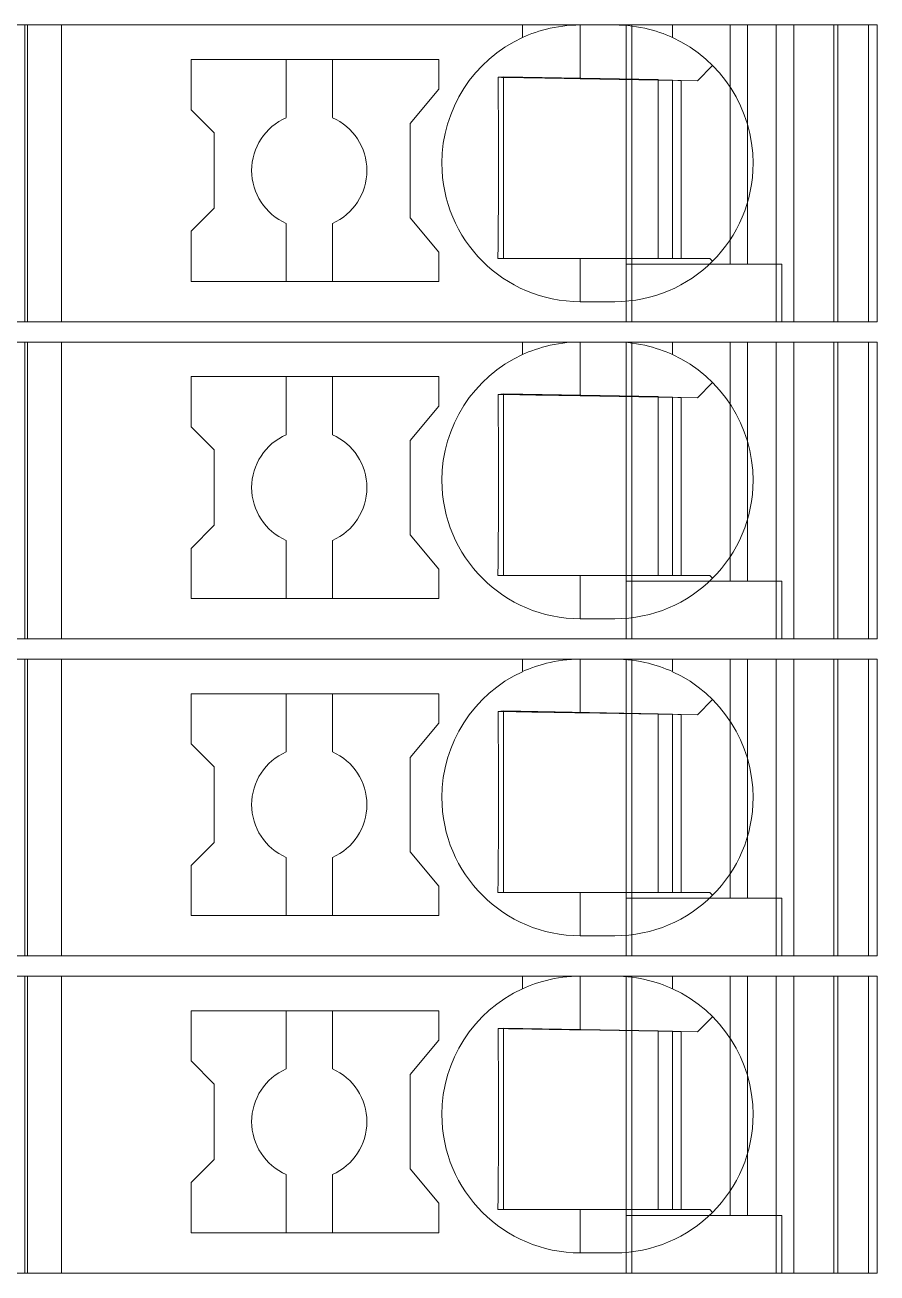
# Model space of a CAD drawing. Header units: millimetres. Extents: x 0 to 1680, y 0 to 1188.
# Drawn here: x 927.37 to 942.15, y 285.35 to 307 of the extents above; entities that cross this region are included whole.
import ezdxf
from ezdxf.enums import TextEntityAlignment as Align

# ---------------------------------------------------------------- set-up
doc = ezdxf.new("R2010")
doc.units = ezdxf.units.MM
for name, color, linetype, lineweight in [('EPLAN309', 5, 'Continuous', 5), ('EPLAN493', 5, 'Continuous', 5), ('MAIN-1', 7, 'Continuous', 5), ('MAIN-2', 7, 'Continuous', 5)]:
    doc.layers.add(name, color=color, linetype=linetype, lineweight=lineweight)
doc.styles.add('Tahoma', font='')
doc.styles.get('Tahoma').set_extended_font_data('Tahoma')

# ---------------------------------------------------------------- blocks, each defined once
blk = doc.blocks.new('EPLSYM_LibrarySPECIAL_Symbol12_Variant0_Placement8_18')
at = {"layer": 'EPLAN309', "lineweight": 13, "ltscale": 16}
blk.add_lwpolyline([(0, -5.15), (68.15, -5.15), (68.15, 0), (0, 0)], close=True, dxfattribs=at)
at = {"layer": 'EPLAN493', "color": 5, "style": 'Tahoma'}
blk.add_attdef('17_20450', text='', height=2.3478, dxfattribs=at).set_placement((0, -21.83478), align=Align.MIDDLE_RIGHT)
blk = doc.blocks.new('EPLSYM_LibrarySPECIAL_Symbol12_Variant0_Placement8_19')
at = {"layer": 'EPLAN309', "lineweight": 13, "ltscale": 16}
blk.add_lwpolyline([(0, -5.15), (68.15, -5.15), (68.15, 0), (0, 0)], close=True, dxfattribs=at)
at = {"layer": 'EPLAN493', "color": 5, "style": 'Tahoma'}
blk.add_attdef('17_20450', text='', height=2.3478, dxfattribs=at).set_placement((0, -21.83478), align=Align.MIDDLE_RIGHT)
blk = doc.blocks.new('EPLSYM_LibrarySPECIAL_Symbol12_Variant0_Placement8_20')
at = {"layer": 'EPLAN309', "lineweight": 13, "ltscale": 16}
blk.add_lwpolyline([(0, -5.15), (68.15, -5.15), (68.15, 0), (0, 0)], close=True, dxfattribs=at)
at = {"layer": 'EPLAN493', "color": 5, "style": 'Tahoma'}
blk.add_attdef('17_20450', text='', height=2.3478, dxfattribs=at).set_placement((0, -21.83478), align=Align.MIDDLE_RIGHT)
blk = doc.blocks.new('EPLSYM_LibrarySPECIAL_Symbol12_Variant0_Placement8_21')
at = {"layer": 'EPLAN309', "lineweight": 13, "ltscale": 16}
blk.add_lwpolyline([(0, -5.15), (68.15, -5.15), (68.15, 0), (0, 0)], close=True, dxfattribs=at)
at = {"layer": 'EPLAN493', "color": 5, "style": 'Tahoma'}
blk.add_attdef('17_20450', text='', height=2.3478, dxfattribs=at).set_placement((0, -21.83478), align=Align.MIDDLE_RIGHT)

msp = doc.modelspace()

# ---------------------------------------------------------------- linework, layer by layer
at = {"layer": 'MAIN-1'}
for p, q in [((928, 307), (927.367, 307)), ((927.367, 301.85), (927.367, 307)), ((928, 307), (936, 307)), ((928, 301.85), (928, 307)), ((936, 307), (937, 307)), ((936, 306.782), (936, 307)), ((936.923, 306.999), (936.847, 306.995)), ((937, 307), (936.923, 306.999)), ((937, 306.068), (937, 307)), ((937, 307), (937.6, 307)), ((937.6, 307), (937.677, 306.999)), ((938.6, 307), (937.6, 307)), ((937.677, 306.999), (937.753, 306.995)), ((938.6, 307), (942, 307)), ((938.6, 306.782), (938.6, 307)), ((942, 301.85), (942, 307)), ((936.052, 306.805), (936, 306.782)), ((936.106, 306.827), (936.052, 306.805)), ((936.163, 306.849), (936.106, 306.827)), ((936.222, 306.87), (936.163, 306.849)), ((936.283, 306.89), (936.222, 306.87)), ((936.347, 306.909), (936.283, 306.89)), ((936.413, 306.927), (936.347, 306.909)), ((936.481, 306.943), (936.413, 306.927)), ((936.551, 306.958), (936.481, 306.943)), ((936.622, 306.97), (936.551, 306.958)), ((936.696, 306.981), (936.622, 306.97)), ((936.771, 306.989), (936.696, 306.981)), ((936.847, 306.995), (936.771, 306.989)), ((937.753, 306.995), (937.829, 306.989)), ((937.829, 306.989), (937.904, 306.981)), ((937.904, 306.981), (937.978, 306.97)), ((937.978, 306.97), (938.049, 306.958)), ((938.049, 306.958), (938.119, 306.943)), ((938.119, 306.943), (938.187, 306.927)), ((938.187, 306.927), (938.253, 306.909)), ((938.253, 306.909), (938.317, 306.89)), ((938.317, 306.89), (938.378, 306.87)), ((938.378, 306.87), (938.437, 306.849)), ((938.437, 306.849), (938.494, 306.827)), ((938.494, 306.827), (938.548, 306.805)), ((938.548, 306.805), (938.6, 306.782)), ((930.25, 306.4), (930.25, 305.529)), ((930.25, 306.4), (934.55, 306.4)), ((931.9, 306.4), (931.9, 305.392)), ((932.7, 305.392), (932.7, 306.4)), ((934.55, 305.889), (934.55, 306.4)), ((939.033, 306.033), (939.297, 306.297)), ((935.574, 306.092), (935.574, 306.022)), ((935.635, 306.091), (935.574, 306.092)), ((935.574, 306.022), (935.575, 305.95)), ((935.575, 305.95), (935.576, 305.877)), ((935.696, 306.09), (935.635, 306.091)), ((935.671, 306.091), (935.671, 302.95)), ((935.759, 306.089), (935.696, 306.09)), ((935.822, 306.088), (935.759, 306.089)), ((935.887, 306.087), (935.822, 306.088)), ((935.953, 306.086), (935.887, 306.087)), ((936.021, 306.085), (935.953, 306.086)), ((936.09, 306.084), (936.021, 306.085)), ((936.16, 306.082), (936.09, 306.084)), ((936.233, 306.081), (936.16, 306.082)), ((936.307, 306.08), (936.233, 306.081)), ((936.385, 306.079), (936.307, 306.08)), ((936.464, 306.077), (936.385, 306.079)), ((936.547, 306.076), (936.464, 306.077)), ((936.632, 306.075), (936.547, 306.076)), ((936.72, 306.073), (936.632, 306.075)), ((936.812, 306.071), (936.72, 306.073)), ((936.905, 306.07), (936.812, 306.071)), ((937, 306.068), (936.905, 306.07)), ((937, 306.068), (939.033, 306.033)), ((938.35, 306.045), (938.35, 302.95)), ((938.6, 302.95), (938.6, 306.04)), ((938.75, 306.038), (938.75, 302.95)), ((934.05, 305.293), (934.55, 305.889)), ((935.576, 305.877), (935.577, 305.803)), ((935.577, 305.803), (935.577, 305.727)), ((935.577, 305.727), (935.578, 305.649)), ((930.65, 305.129), (930.25, 305.529)), ((935.578, 305.649), (935.579, 305.57)), ((935.579, 305.57), (935.58, 305.488)), ((935.58, 305.488), (935.58, 305.404)), ((934.05, 305.293), (934.05, 303.657)), ((935.58, 305.404), (935.581, 305.317)), ((935.581, 305.317), (935.581, 305.226)), ((930.65, 305.129), (930.65, 303.821)), ((935.581, 305.226), (935.582, 305.132)), ((935.582, 305.132), (935.582, 305.034)), ((935.582, 305.034), (935.583, 304.931)), ((935.583, 304.931), (935.583, 304.824)), ((935.583, 304.824), (935.583, 304.713)), ((935.583, 304.713), (935.583, 304.6)), ((935.583, 304.6), (935.583, 304.479)), ((935.583, 304.479), (935.583, 304.361)), ((935.583, 304.247), (935.582, 304.138)), ((935.583, 304.361), (935.583, 304.247)), ((935.582, 304.034), (935.581, 303.934)), ((935.582, 304.138), (935.582, 304.034)), ((930.65, 303.821), (930.25, 303.421)), ((935.581, 303.839), (935.58, 303.748)), ((935.581, 303.934), (935.581, 303.839)), ((931.9, 303.558), (931.9, 302.55)), ((932.7, 303.558), (932.7, 302.55)), ((934.05, 303.657), (934.55, 303.061)), ((935.579, 303.659), (935.578, 303.573)), ((935.578, 303.573), (935.578, 303.49)), ((935.58, 303.748), (935.579, 303.659)), ((930.25, 303.421), (930.25, 302.55)), ((935.576, 303.329), (935.575, 303.25)), ((935.577, 303.408), (935.576, 303.329)), ((935.578, 303.49), (935.577, 303.408)), ((935.575, 303.25), (935.574, 303.174)), ((935.574, 303.174), (935.574, 303.098)), ((934.55, 302.55), (934.55, 303.061)), ((935.573, 303.024), (935.572, 302.95)), ((935.572, 302.95), (935.633, 302.95)), ((935.574, 303.098), (935.573, 303.024)), ((935.633, 302.95), (935.695, 302.95)), ((935.695, 302.95), (935.759, 302.95)), ((935.759, 302.95), (935.823, 302.95)), ((935.823, 302.95), (935.889, 302.95)), ((935.889, 302.95), (935.955, 302.95)), ((935.955, 302.95), (936.024, 302.95)), ((936.024, 302.95), (936.093, 302.95)), ((936.093, 302.95), (936.165, 302.95)), ((936.165, 302.95), (936.239, 302.95)), ((936.239, 302.95), (936.314, 302.95)), ((936.314, 302.95), (936.392, 302.95)), ((936.392, 302.95), (936.472, 302.95)), ((936.472, 302.95), (936.555, 302.95)), ((936.555, 302.95), (936.64, 302.95)), ((936.64, 302.95), (936.727, 302.95)), ((936.727, 302.95), (936.817, 302.95)), ((936.817, 302.95), (936.908, 302.95)), ((936.908, 302.95), (937, 302.95)), ((937, 302.95), (937, 302.2)), ((937, 302.95), (939.25, 302.95)), ((939.297, 302.903), (939.25, 302.95)), ((934.55, 302.55), (930.25, 302.55)), ((937.6, 302.2), (937, 302.2)), ((928, 301.85), (927.367, 301.85)), ((928, 301.85), (942, 301.85)), ((940.5, 301.85), (940.5, 301.85)), ((928, 301.5), (927.367, 301.5)), ((927.367, 296.35), (927.367, 301.5)), ((928, 301.5), (936, 301.5)), ((928, 296.35), (928, 301.5)), ((936, 301.5), (937, 301.5)), ((936, 301.282), (936, 301.5)), ((936.222, 301.37), (936.163, 301.349)), ((936.283, 301.39), (936.222, 301.37)), ((936.347, 301.409), (936.283, 301.39)), ((936.413, 301.427), (936.347, 301.409)), ((936.481, 301.443), (936.413, 301.427)), ((936.551, 301.458), (936.481, 301.443)), ((936.622, 301.47), (936.551, 301.458)), ((936.696, 301.481), (936.622, 301.47)), ((936.771, 301.489), (936.696, 301.481)), ((936.847, 301.495), (936.771, 301.489)), ((936.923, 301.499), (936.847, 301.495)), ((937, 301.5), (936.923, 301.499)), ((937, 300.568), (937, 301.5)), ((937, 301.5), (937.6, 301.5)), ((937.6, 301.5), (937.677, 301.499)), ((938.6, 301.5), (937.6, 301.5)), ((937.677, 301.499), (937.753, 301.495)), ((937.753, 301.495), (937.829, 301.489)), ((937.829, 301.489), (937.904, 301.481)), ((937.904, 301.481), (937.978, 301.47)), ((937.978, 301.47), (938.049, 301.458)), ((938.049, 301.458), (938.119, 301.443)), ((938.119, 301.443), (938.187, 301.427)), ((938.187, 301.427), (938.253, 301.409)), ((938.253, 301.409), (938.317, 301.39)), ((938.317, 301.39), (938.378, 301.37)), ((938.378, 301.37), (938.437, 301.349)), ((938.6, 301.5), (942, 301.5)), ((938.6, 301.282), (938.6, 301.5)), ((942, 296.35), (942, 301.5)), ((936.052, 301.305), (936, 301.282)), ((936.106, 301.327), (936.052, 301.305)), ((936.163, 301.349), (936.106, 301.327)), ((938.437, 301.349), (938.494, 301.327)), ((938.494, 301.327), (938.548, 301.305)), ((938.548, 301.305), (938.6, 301.282)), ((930.25, 300.9), (930.25, 300.029)), ((930.25, 300.9), (934.55, 300.9)), ((931.9, 300.9), (931.9, 299.892)), ((932.7, 299.892), (932.7, 300.9)), ((934.55, 300.389), (934.55, 300.9)), ((939.033, 300.533), (939.297, 300.797)), ((935.574, 300.592), (935.574, 300.522)), ((935.635, 300.591), (935.574, 300.592)), ((935.574, 300.522), (935.575, 300.45)), ((935.696, 300.59), (935.635, 300.591)), ((935.671, 300.591), (935.671, 297.45)), ((935.759, 300.589), (935.696, 300.59)), ((935.822, 300.588), (935.759, 300.589)), ((935.887, 300.587), (935.822, 300.588)), ((935.953, 300.586), (935.887, 300.587)), ((936.021, 300.585), (935.953, 300.586)), ((936.09, 300.584), (936.021, 300.585)), ((936.16, 300.582), (936.09, 300.584)), ((936.233, 300.581), (936.16, 300.582)), ((936.307, 300.58), (936.233, 300.581)), ((936.385, 300.579), (936.307, 300.58)), ((936.464, 300.577), (936.385, 300.579)), ((936.547, 300.576), (936.464, 300.577)), ((936.632, 300.575), (936.547, 300.576)), ((936.72, 300.573), (936.632, 300.575)), ((936.812, 300.571), (936.72, 300.573)), ((936.905, 300.57), (936.812, 300.571)), ((937, 300.568), (936.905, 300.57)), ((937, 300.568), (939.033, 300.533)), ((938.35, 300.545), (938.35, 297.45)), ((938.6, 297.45), (938.6, 300.54)), ((938.75, 300.538), (938.75, 297.45)), ((934.05, 299.793), (934.55, 300.389)), ((935.575, 300.45), (935.576, 300.377)), ((935.576, 300.377), (935.577, 300.303)), ((935.577, 300.303), (935.577, 300.227)), ((935.577, 300.227), (935.578, 300.149)), ((935.578, 300.149), (935.579, 300.07)), ((935.579, 300.07), (935.58, 299.988)), ((930.65, 299.629), (930.25, 300.029)), ((935.58, 299.988), (935.58, 299.904)), ((935.58, 299.904), (935.581, 299.817)), ((934.05, 299.793), (934.05, 298.157)), ((935.581, 299.817), (935.581, 299.726)), ((935.581, 299.726), (935.582, 299.632)), ((930.65, 299.629), (930.65, 298.321)), ((935.582, 299.632), (935.582, 299.534)), ((935.582, 299.534), (935.583, 299.431)), ((935.583, 299.431), (935.583, 299.324)), ((935.583, 299.324), (935.583, 299.213)), ((935.583, 299.213), (935.583, 299.1)), ((935.583, 299.1), (935.583, 298.979)), ((935.583, 298.979), (935.583, 298.861)), ((935.583, 298.861), (935.583, 298.747)), ((935.583, 298.747), (935.582, 298.638)), ((935.582, 298.638), (935.582, 298.534)), ((935.581, 298.339), (935.58, 298.248)), ((935.582, 298.534), (935.581, 298.434)), ((935.581, 298.434), (935.581, 298.339)), ((930.65, 298.321), (930.25, 297.921)), ((934.05, 298.157), (934.55, 297.561)), ((935.579, 298.159), (935.578, 298.073)), ((935.58, 298.248), (935.579, 298.159)), ((930.25, 297.921), (930.25, 297.05)), ((931.9, 298.058), (931.9, 297.05)), ((932.7, 298.058), (932.7, 297.05)), ((935.577, 297.908), (935.576, 297.829)), ((935.578, 297.99), (935.577, 297.908)), ((935.578, 298.073), (935.578, 297.99)), ((935.575, 297.75), (935.574, 297.674)), ((935.576, 297.829), (935.575, 297.75)), ((934.55, 297.05), (934.55, 297.561)), ((935.573, 297.524), (935.572, 297.45)), ((935.574, 297.598), (935.573, 297.524)), ((935.574, 297.674), (935.574, 297.598)), ((935.572, 297.45), (935.633, 297.45)), ((935.633, 297.45), (935.695, 297.45)), ((935.695, 297.45), (935.759, 297.45)), ((935.759, 297.45), (935.823, 297.45)), ((935.823, 297.45), (935.889, 297.45)), ((935.889, 297.45), (935.955, 297.45)), ((935.955, 297.45), (936.024, 297.45)), ((936.024, 297.45), (936.093, 297.45)), ((936.093, 297.45), (936.165, 297.45)), ((936.165, 297.45), (936.239, 297.45)), ((936.239, 297.45), (936.314, 297.45)), ((936.314, 297.45), (936.392, 297.45)), ((936.392, 297.45), (936.472, 297.45)), ((936.472, 297.45), (936.555, 297.45)), ((936.555, 297.45), (936.64, 297.45)), ((936.64, 297.45), (936.727, 297.45)), ((936.727, 297.45), (936.817, 297.45)), ((936.817, 297.45), (936.908, 297.45)), ((936.908, 297.45), (937, 297.45)), ((937, 297.45), (937, 296.7)), ((937, 297.45), (939.25, 297.45)), ((939.297, 297.403), (939.25, 297.45)), ((934.55, 297.05), (930.25, 297.05)), ((937.6, 296.7), (937, 296.7)), ((928, 296.35), (927.367, 296.35)), ((928, 296.35), (942, 296.35)), ((940.5, 296.35), (940.5, 296.35)), ((928, 296), (927.367, 296)), ((927.367, 290.85), (927.367, 296)), ((928, 296), (936, 296)), ((928, 290.85), (928, 296)), ((936, 296), (937, 296)), ((936, 295.782), (936, 296)), ((936.551, 295.958), (936.481, 295.943)), ((936.622, 295.97), (936.551, 295.958)), ((936.696, 295.981), (936.622, 295.97)), ((936.771, 295.989), (936.696, 295.981)), ((936.847, 295.995), (936.771, 295.989)), ((936.923, 295.999), (936.847, 295.995)), ((937, 296), (936.923, 295.999)), ((937, 295.068), (937, 296)), ((937, 296), (937.6, 296)), ((937.6, 296), (937.677, 295.999)), ((938.6, 296), (937.6, 296)), ((937.677, 295.999), (937.753, 295.995)), ((937.753, 295.995), (937.829, 295.989)), ((937.829, 295.989), (937.904, 295.981)), ((937.904, 295.981), (937.978, 295.97)), ((937.978, 295.97), (938.049, 295.958)), ((938.049, 295.958), (938.119, 295.943)), ((938.6, 296), (942, 296)), ((938.6, 295.782), (938.6, 296)), ((942, 290.85), (942, 296)), ((936.052, 295.805), (936, 295.782)), ((936.106, 295.827), (936.052, 295.805)), ((936.163, 295.849), (936.106, 295.827)), ((936.222, 295.87), (936.163, 295.849)), ((936.283, 295.89), (936.222, 295.87)), ((936.347, 295.909), (936.283, 295.89)), ((936.413, 295.927), (936.347, 295.909)), ((936.481, 295.943), (936.413, 295.927)), ((938.119, 295.943), (938.187, 295.927)), ((938.187, 295.927), (938.253, 295.909)), ((938.253, 295.909), (938.317, 295.89)), ((938.317, 295.89), (938.378, 295.87)), ((938.378, 295.87), (938.437, 295.849)), ((938.437, 295.849), (938.494, 295.827)), ((938.494, 295.827), (938.548, 295.805)), ((938.548, 295.805), (938.6, 295.782)), ((930.25, 295.4), (930.25, 294.529)), ((930.25, 295.4), (934.55, 295.4)), ((931.9, 295.4), (931.9, 294.392)), ((932.7, 294.392), (932.7, 295.4)), ((934.55, 294.889), (934.55, 295.4)), ((935.574, 295.092), (935.574, 295.022)), ((935.635, 295.091), (935.574, 295.092)), ((935.696, 295.09), (935.635, 295.091)), ((935.671, 295.091), (935.671, 291.95)), ((935.759, 295.089), (935.696, 295.09)), ((939.033, 295.033), (939.297, 295.297)), ((934.05, 294.293), (934.55, 294.889)), ((935.574, 295.022), (935.575, 294.95)), ((935.575, 294.95), (935.576, 294.877)), ((935.576, 294.877), (935.577, 294.803)), ((935.822, 295.088), (935.759, 295.089)), ((935.887, 295.087), (935.822, 295.088)), ((935.953, 295.086), (935.887, 295.087)), ((936.021, 295.085), (935.953, 295.086)), ((936.09, 295.084), (936.021, 295.085)), ((936.16, 295.082), (936.09, 295.084)), ((936.233, 295.081), (936.16, 295.082)), ((936.307, 295.08), (936.233, 295.081)), ((936.385, 295.079), (936.307, 295.08)), ((936.464, 295.077), (936.385, 295.079)), ((936.547, 295.076), (936.464, 295.077)), ((936.632, 295.075), (936.547, 295.076)), ((936.72, 295.073), (936.632, 295.075)), ((936.812, 295.071), (936.72, 295.073)), ((936.905, 295.07), (936.812, 295.071)), ((937, 295.068), (936.905, 295.07)), ((937, 295.068), (939.033, 295.033)), ((938.35, 295.045), (938.35, 291.95)), ((938.6, 291.95), (938.6, 295.04)), ((938.75, 295.038), (938.75, 291.95)), ((935.577, 294.803), (935.577, 294.727)), ((935.577, 294.727), (935.578, 294.649)), ((930.65, 294.129), (930.25, 294.529)), ((935.578, 294.649), (935.579, 294.57)), ((935.579, 294.57), (935.58, 294.488)), ((935.58, 294.488), (935.58, 294.404)), ((934.05, 294.293), (934.05, 292.657)), ((935.58, 294.404), (935.581, 294.317)), ((935.581, 294.317), (935.581, 294.226)), ((935.581, 294.226), (935.582, 294.132)), ((930.65, 294.129), (930.65, 292.821)), ((935.582, 294.132), (935.582, 294.034)), ((935.582, 294.034), (935.583, 293.931)), ((935.583, 293.931), (935.583, 293.824)), ((935.583, 293.824), (935.583, 293.713)), ((935.583, 293.713), (935.583, 293.6)), ((935.583, 293.6), (935.583, 293.479)), ((935.583, 293.479), (935.583, 293.361)), ((935.583, 293.361), (935.583, 293.247)), ((935.583, 293.247), (935.582, 293.138)), ((935.582, 293.034), (935.581, 292.934)), ((935.581, 292.934), (935.581, 292.839)), ((935.582, 293.138), (935.582, 293.034)), ((930.65, 292.821), (930.25, 292.421)), ((935.58, 292.748), (935.579, 292.659)), ((935.581, 292.839), (935.58, 292.748)), ((931.9, 292.558), (931.9, 291.55)), ((932.7, 292.558), (932.7, 291.55)), ((934.05, 292.657), (934.55, 292.061)), ((935.579, 292.659), (935.578, 292.573)), ((935.578, 292.573), (935.578, 292.49)), ((930.25, 292.421), (930.25, 291.55)), ((935.576, 292.329), (935.575, 292.25)), ((935.577, 292.408), (935.576, 292.329)), ((935.578, 292.49), (935.577, 292.408)), ((934.55, 291.55), (934.55, 292.061)), ((935.574, 292.098), (935.573, 292.024)), ((935.575, 292.25), (935.574, 292.174)), ((935.574, 292.174), (935.574, 292.098)), ((935.573, 292.024), (935.572, 291.95)), ((935.572, 291.95), (935.633, 291.95)), ((935.633, 291.95), (935.695, 291.95)), ((935.695, 291.95), (935.759, 291.95)), ((935.759, 291.95), (935.823, 291.95)), ((935.823, 291.95), (935.889, 291.95)), ((935.889, 291.95), (935.955, 291.95)), ((935.955, 291.95), (936.024, 291.95)), ((936.024, 291.95), (936.093, 291.95)), ((936.093, 291.95), (936.165, 291.95)), ((936.165, 291.95), (936.239, 291.95)), ((936.239, 291.95), (936.314, 291.95)), ((936.314, 291.95), (936.392, 291.95)), ((936.392, 291.95), (936.472, 291.95)), ((936.472, 291.95), (936.555, 291.95)), ((936.555, 291.95), (936.64, 291.95)), ((936.64, 291.95), (936.727, 291.95)), ((936.727, 291.95), (936.817, 291.95)), ((936.817, 291.95), (936.908, 291.95)), ((936.908, 291.95), (937, 291.95)), ((937, 291.95), (937, 291.2)), ((937, 291.95), (939.25, 291.95)), ((939.297, 291.903), (939.25, 291.95)), ((934.55, 291.55), (930.25, 291.55)), ((937.6, 291.2), (937, 291.2)), ((928, 290.85), (927.367, 290.85)), ((928, 290.85), (942, 290.85)), ((940.5, 290.85), (940.5, 290.85)), ((928, 290.5), (927.367, 290.5)), ((927.367, 285.35), (927.367, 290.5)), ((928, 290.5), (936, 290.5)), ((928, 285.35), (928, 290.5)), ((936, 290.5), (937, 290.5)), ((936, 290.282), (936, 290.5)), ((936.106, 290.327), (936.052, 290.305)), ((936.163, 290.349), (936.106, 290.327)), ((936.222, 290.37), (936.163, 290.349)), ((936.283, 290.39), (936.222, 290.37)), ((936.347, 290.409), (936.283, 290.39)), ((936.413, 290.427), (936.347, 290.409)), ((936.481, 290.443), (936.413, 290.427)), ((936.551, 290.458), (936.481, 290.443)), ((936.622, 290.47), (936.551, 290.458)), ((936.696, 290.481), (936.622, 290.47)), ((936.771, 290.489), (936.696, 290.481)), ((936.847, 290.495), (936.771, 290.489)), ((936.923, 290.499), (936.847, 290.495)), ((937, 290.5), (936.923, 290.499)), ((937, 289.568), (937, 290.5)), ((937, 290.5), (937.6, 290.5)), ((937.6, 290.5), (937.677, 290.499)), ((938.6, 290.5), (937.6, 290.5)), ((937.677, 290.499), (937.753, 290.495)), ((937.753, 290.495), (937.829, 290.489)), ((937.829, 290.489), (937.904, 290.481)), ((937.904, 290.481), (937.978, 290.47)), ((937.978, 290.47), (938.049, 290.458)), ((938.049, 290.458), (938.119, 290.443)), ((938.119, 290.443), (938.187, 290.427)), ((938.187, 290.427), (938.253, 290.409)), ((938.253, 290.409), (938.317, 290.39)), ((938.317, 290.39), (938.378, 290.37)), ((938.378, 290.37), (938.437, 290.349)), ((938.437, 290.349), (938.494, 290.327)), ((938.494, 290.327), (938.548, 290.305)), ((938.6, 290.5), (942, 290.5)), ((938.6, 290.282), (938.6, 290.5)), ((942, 285.35), (942, 290.5)), ((936.052, 290.305), (936, 290.282)), ((938.548, 290.305), (938.6, 290.282)), ((930.25, 289.9), (930.25, 289.029)), ((930.25, 289.9), (934.55, 289.9)), ((931.9, 289.9), (931.9, 288.892)), ((932.7, 288.892), (932.7, 289.9)), ((934.55, 289.389), (934.55, 289.9)), ((939.033, 289.533), (939.297, 289.797)), ((935.574, 289.592), (935.574, 289.522)), ((935.635, 289.591), (935.574, 289.592)), ((935.574, 289.522), (935.575, 289.45)), ((935.696, 289.59), (935.635, 289.591)), ((935.671, 289.591), (935.671, 286.45)), ((935.759, 289.589), (935.696, 289.59)), ((935.822, 289.588), (935.759, 289.589)), ((935.887, 289.587), (935.822, 289.588)), ((935.953, 289.586), (935.887, 289.587)), ((936.021, 289.585), (935.953, 289.586)), ((936.09, 289.584), (936.021, 289.585)), ((936.16, 289.582), (936.09, 289.584)), ((936.233, 289.581), (936.16, 289.582)), ((936.307, 289.58), (936.233, 289.581)), ((936.385, 289.579), (936.307, 289.58)), ((936.464, 289.577), (936.385, 289.579)), ((936.547, 289.576), (936.464, 289.577)), ((936.632, 289.575), (936.547, 289.576)), ((936.72, 289.573), (936.632, 289.575)), ((936.812, 289.571), (936.72, 289.573)), ((936.905, 289.57), (936.812, 289.571)), ((937, 289.568), (936.905, 289.57)), ((937, 289.568), (939.033, 289.533)), ((938.35, 289.545), (938.35, 286.45)), ((938.6, 286.45), (938.6, 289.54)), ((938.75, 289.538), (938.75, 286.45)), ((934.05, 288.793), (934.55, 289.389)), ((935.575, 289.45), (935.576, 289.377)), ((935.576, 289.377), (935.577, 289.303)), ((935.577, 289.303), (935.577, 289.227)), ((930.65, 288.629), (930.25, 289.029)), ((935.577, 289.227), (935.578, 289.149)), ((935.578, 289.149), (935.579, 289.07)), ((935.579, 289.07), (935.58, 288.988)), ((935.58, 288.988), (935.58, 288.904)), ((935.58, 288.904), (935.581, 288.817)), ((935.581, 288.817), (935.581, 288.726)), ((930.65, 288.629), (930.65, 287.321)), ((934.05, 288.793), (934.05, 287.157)), ((935.581, 288.726), (935.582, 288.632)), ((935.582, 288.632), (935.582, 288.534)), ((935.582, 288.534), (935.583, 288.431)), ((935.583, 288.431), (935.583, 288.324)), ((935.583, 288.324), (935.583, 288.213)), ((935.583, 288.213), (935.583, 288.1)), ((935.583, 288.1), (935.583, 287.979)), ((935.583, 287.979), (935.583, 287.861)), ((935.583, 287.747), (935.582, 287.638)), ((935.583, 287.861), (935.583, 287.747)), ((935.582, 287.534), (935.581, 287.434)), ((935.582, 287.638), (935.582, 287.534)), ((930.65, 287.321), (930.25, 286.921)), ((935.581, 287.339), (935.58, 287.248)), ((935.581, 287.434), (935.581, 287.339)), ((934.05, 287.157), (934.55, 286.561)), ((935.579, 287.159), (935.578, 287.073)), ((935.58, 287.248), (935.579, 287.159)), ((930.25, 286.921), (930.25, 286.05)), ((931.9, 287.058), (931.9, 286.05)), ((932.7, 287.058), (932.7, 286.05)), ((935.577, 286.908), (935.576, 286.829)), ((935.578, 286.99), (935.577, 286.908)), ((935.578, 287.073), (935.578, 286.99)), ((935.575, 286.75), (935.574, 286.674)), ((935.574, 286.674), (935.574, 286.598)), ((935.576, 286.829), (935.575, 286.75)), ((934.55, 286.05), (934.55, 286.561)), ((935.573, 286.524), (935.572, 286.45)), ((935.572, 286.45), (935.633, 286.45)), ((935.574, 286.598), (935.573, 286.524)), ((935.633, 286.45), (935.695, 286.45)), ((935.695, 286.45), (935.759, 286.45)), ((935.759, 286.45), (935.823, 286.45)), ((935.823, 286.45), (935.889, 286.45)), ((935.889, 286.45), (935.955, 286.45)), ((935.955, 286.45), (936.024, 286.45)), ((936.024, 286.45), (936.093, 286.45)), ((936.093, 286.45), (936.165, 286.45)), ((936.165, 286.45), (936.239, 286.45)), ((936.239, 286.45), (936.314, 286.45)), ((936.314, 286.45), (936.392, 286.45)), ((936.392, 286.45), (936.472, 286.45)), ((936.472, 286.45), (936.555, 286.45)), ((936.555, 286.45), (936.64, 286.45)), ((936.64, 286.45), (936.727, 286.45)), ((936.727, 286.45), (936.817, 286.45)), ((936.817, 286.45), (936.908, 286.45)), ((936.908, 286.45), (937, 286.45)), ((937, 286.45), (937, 285.7)), ((937, 286.45), (939.25, 286.45)), ((939.297, 286.403), (939.25, 286.45)), ((934.55, 286.05), (930.25, 286.05)), ((937.6, 285.7), (937, 285.7)), ((928, 285.35), (927.367, 285.35)), ((928, 285.35), (942, 285.35)), ((940.5, 285.35), (940.5, 285.35))]:
    msp.add_line(p, q, dxfattribs=at)
for centre, radius, start, end in [((937, 304.6), 2.4, 114.6244, 180), ((937.6, 304.6), 2.4, 0, 65.3756), ((932.3, 304.475), 1, 113.5782, 180), ((932.3, 304.475), 1, 0, 66.4218), ((932.3, 304.475), 1, 180, 246.4218), ((932.3, 304.475), 1, 293.5782, 0), ((937, 304.6), 2.4, 180, 270), ((937.6, 304.6), 2.4, 270, 0), ((937, 299.1), 2.4, 114.6244, 180), ((937.6, 299.1), 2.4, 0, 65.3756), ((932.3, 298.975), 1, 113.5782, 180), ((932.3, 298.975), 1, 0, 66.4218), ((937, 299.1), 2.4, 180, 270), ((937.6, 299.1), 2.4, 270, 0), ((932.3, 298.975), 1, 180, 246.4218), ((932.3, 298.975), 1, 293.5782, 0), ((937, 293.6), 2.4, 114.6244, 180), ((937.6, 293.6), 2.4, 0, 65.3756), ((932.3, 293.475), 1, 113.5782, 180), ((932.3, 293.475), 1, 0, 66.4218), ((937, 293.6), 2.4, 180, 270), ((937.6, 293.6), 2.4, 270, 0), ((932.3, 293.475), 1, 180, 246.4218), ((932.3, 293.475), 1, 293.5782, 0), ((937, 288.1), 2.4, 114.6244, 180), ((937.6, 288.1), 2.4, 0, 65.3756), ((932.3, 287.975), 1, 113.5782, 180), ((932.3, 287.975), 1, 0, 66.4218), ((932.3, 287.975), 1, 180, 246.4218), ((932.3, 287.975), 1, 293.5782, 0), ((937, 288.1), 2.4, 180, 270), ((937.6, 288.1), 2.4, 270, 0)]:
    msp.add_arc(centre, radius, start, end, dxfattribs=at)
at = {"layer": 'MAIN-2'}
for p, q in [((927.414, 307), (927.414, 301.85)), ((937.8, 307), (937.8, 301.85)), ((937.898, 307), (937.898, 301.85)), ((939.6, 307), (939.6, 302.85)), ((939.9, 302.85), (939.9, 307)), ((940.4, 307), (940.4, 301.85)), ((940.709, 301.85), (940.709, 307)), ((941.4, 301.85), (941.4, 307)), ((941.47, 307), (941.47, 301.85)), ((935.671, 306.1), (935.574, 306.092)), ((935.671, 306.1), (935.671, 306.091)), ((938.35, 306.053), (935.671, 306.1)), ((938.35, 306.048), (938.35, 306.053)), ((938.6, 306.043), (938.35, 306.048)), ((938.35, 306.048), (938.35, 306.045)), ((938.6, 306.043), (938.6, 306.042)), ((938.75, 306.039), (938.6, 306.042)), ((938.6, 306.04), (938.6, 306.042)), ((938.75, 306.038), (938.75, 306.039)), ((938.75, 306.038), (939.033, 306.033)), ((938.75, 306.038), (938.75, 306.038)), ((938.35, 302.95), (938.35, 302.95)), ((938.6, 302.95), (938.6, 302.95)), ((939.297, 302.903), (939.297, 302.903)), ((937.8, 302.85), (940.5, 302.85)), ((940.5, 301.85), (940.5, 302.85)), ((927.414, 301.5), (927.414, 296.35)), ((937.8, 301.5), (937.8, 296.35)), ((937.898, 301.5), (937.898, 296.35)), ((939.6, 301.5), (939.6, 297.35)), ((939.9, 297.35), (939.9, 301.5)), ((940.4, 301.5), (940.4, 296.35)), ((940.709, 296.35), (940.709, 301.5)), ((941.4, 296.35), (941.4, 301.5)), ((941.47, 301.5), (941.47, 296.35)), ((935.671, 300.6), (935.574, 300.592)), ((935.671, 300.6), (935.671, 300.591)), ((938.35, 300.553), (935.671, 300.6)), ((938.35, 300.548), (938.35, 300.553)), ((938.6, 300.543), (938.35, 300.548)), ((938.35, 300.548), (938.35, 300.545)), ((938.6, 300.543), (938.6, 300.542)), ((938.75, 300.539), (938.6, 300.542)), ((938.6, 300.54), (938.6, 300.542)), ((938.75, 300.538), (938.75, 300.539)), ((938.75, 300.538), (939.033, 300.533)), ((938.75, 300.538), (938.75, 300.538)), ((937.8, 297.35), (940.5, 297.35)), ((938.35, 297.45), (938.35, 297.45)), ((938.6, 297.45), (938.6, 297.45)), ((939.297, 297.403), (939.297, 297.403)), ((940.5, 296.35), (940.5, 297.35)), ((927.414, 296), (927.414, 290.85)), ((937.8, 296), (937.8, 290.85)), ((937.898, 296), (937.898, 290.85)), ((939.6, 296), (939.6, 291.85)), ((939.9, 291.85), (939.9, 296)), ((940.4, 296), (940.4, 290.85)), ((940.709, 290.85), (940.709, 296)), ((941.4, 290.85), (941.4, 296)), ((941.47, 296), (941.47, 290.85)), ((935.671, 295.1), (935.574, 295.092)), ((935.671, 295.1), (935.671, 295.091)), ((938.35, 295.053), (935.671, 295.1)), ((938.35, 295.048), (938.35, 295.053)), ((938.6, 295.043), (938.35, 295.048)), ((938.35, 295.048), (938.35, 295.045)), ((938.6, 295.043), (938.6, 295.042)), ((938.75, 295.039), (938.6, 295.042)), ((938.6, 295.04), (938.6, 295.042)), ((938.75, 295.038), (938.75, 295.039)), ((938.75, 295.038), (939.033, 295.033)), ((938.75, 295.038), (938.75, 295.038)), ((937.8, 291.85), (940.5, 291.85)), ((938.35, 291.95), (938.35, 291.95)), ((938.6, 291.95), (938.6, 291.95)), ((939.297, 291.903), (939.297, 291.903)), ((940.5, 290.85), (940.5, 291.85)), ((927.414, 290.5), (927.414, 285.35)), ((937.8, 290.5), (937.8, 285.35)), ((937.898, 290.5), (937.898, 285.35)), ((939.6, 290.5), (939.6, 286.35)), ((939.9, 286.35), (939.9, 290.5)), ((940.4, 290.5), (940.4, 285.35)), ((940.709, 285.35), (940.709, 290.5)), ((941.4, 285.35), (941.4, 290.5)), ((941.47, 290.5), (941.47, 285.35)), ((935.671, 289.6), (935.574, 289.592)), ((935.671, 289.6), (935.671, 289.591)), ((938.35, 289.553), (935.671, 289.6)), ((938.35, 289.548), (938.35, 289.553)), ((938.6, 289.543), (938.35, 289.548)), ((938.35, 289.548), (938.35, 289.545)), ((938.6, 289.543), (938.6, 289.542)), ((938.75, 289.539), (938.6, 289.542)), ((938.6, 289.54), (938.6, 289.542)), ((938.75, 289.538), (938.75, 289.539)), ((938.75, 289.538), (939.033, 289.533)), ((938.75, 289.538), (938.75, 289.538)), ((938.35, 286.45), (938.35, 286.45)), ((938.6, 286.45), (938.6, 286.45)), ((937.8, 286.35), (940.5, 286.35)), ((939.297, 286.403), (939.297, 286.403)), ((940.5, 285.35), (940.5, 286.35))]:
    msp.add_line(p, q, dxfattribs=at)

# ---------------------------------------------------------------- block references
for name, p in [('EPLSYM_LibrarySPECIAL_Symbol12_Variant0_Placement8_18', (874, 307)), ('EPLSYM_LibrarySPECIAL_Symbol12_Variant0_Placement8_19', (874, 301.5)), ('EPLSYM_LibrarySPECIAL_Symbol12_Variant0_Placement8_20', (874, 296)), ('EPLSYM_LibrarySPECIAL_Symbol12_Variant0_Placement8_21', (874, 290.5))]:
    msp.add_blockref(name, p)

doc.saveas('drawing.dxf')
